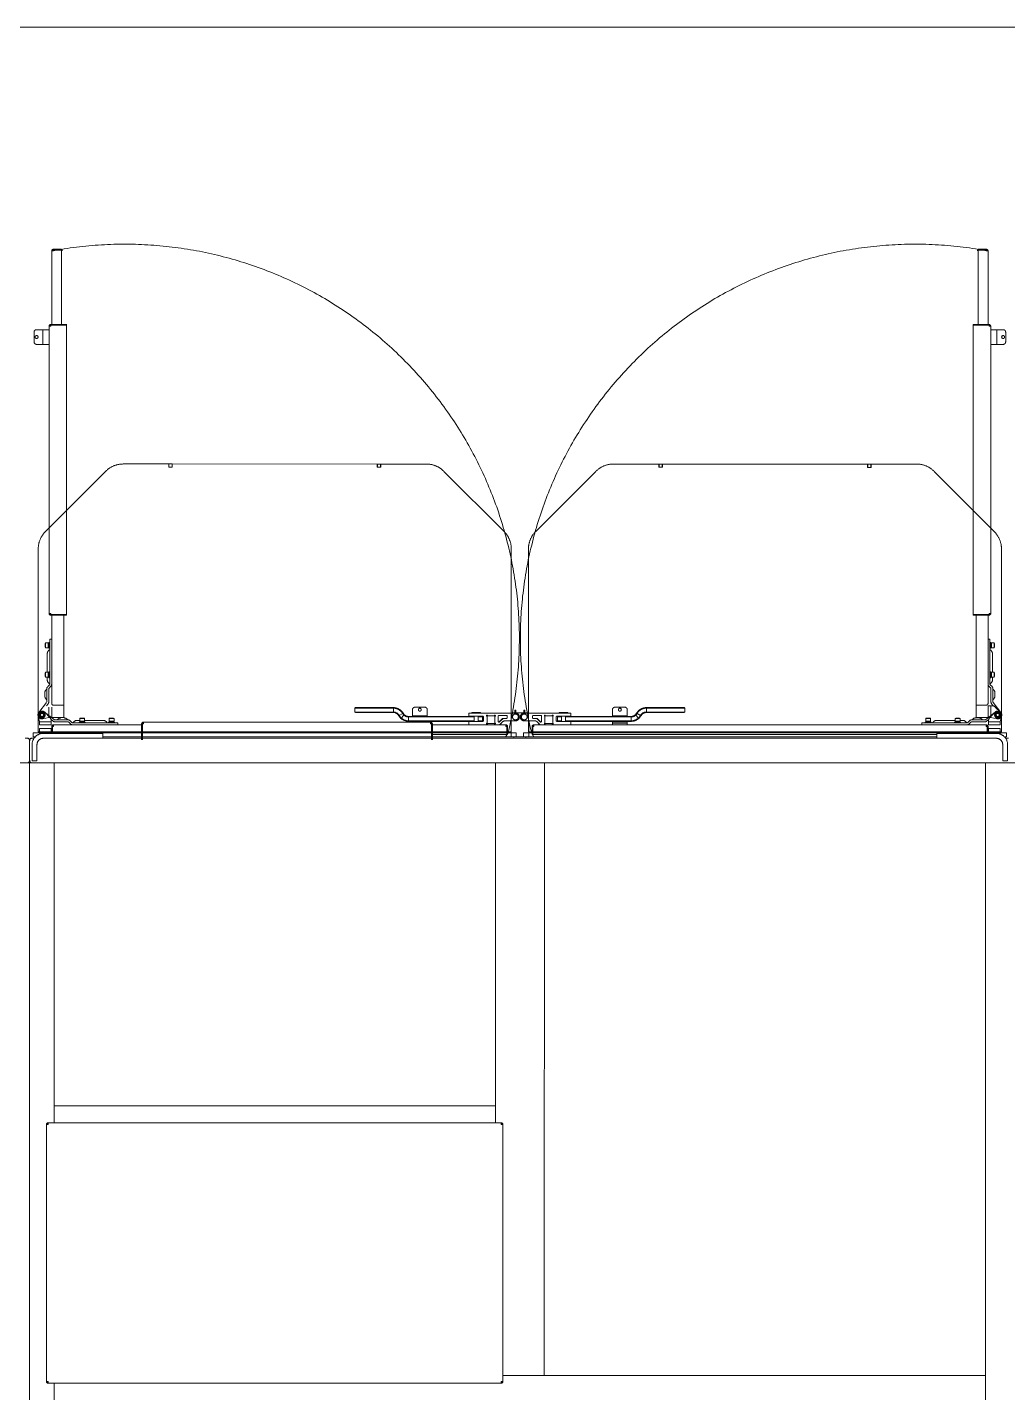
# Model space of a CAD drawing. Extents: x -681219 to -550379, y -242630 to -158199.
# Drawn here: x -578969 to -576969, y -207202 to -204417 of the extents above; entities that cross this region are included whole.
import ezdxf
from ezdxf.lldxf.tags import DXFTag

# ---------------------------------------------------------------- set-up
doc = ezdxf.new("R2010")
doc.units = 0
doc.header["$LTSCALE"] = 1000
doc.linetypes.add('DASHED2', pattern=[9.525, 6.35, -3.175])
doc.layers.get('0').update_dxf_attribs({"linetype": 'CONTINUOUS'})
for name, color, linetype, lineweight in [('famsun', 7, 'CONTINUOUS', 0), ('future', 4, 'DASHED2', 0), ('轴网_轴线', 1, 'CENTER2', 0)]:
    doc.layers.add(name, color=color, linetype=linetype, lineweight=lineweight)
doc.layers.add('interface', color=251, linetype='DASHED2')
tags = doc.linetypes.add('CENTER2', pattern=[28.575, 19.05, -3.175, 3.175, -3.175]).pattern_tags.tags
tags[10:11] = [DXFTag(74, 4), DXFTag(75, 0), DXFTag(340, '0'), DXFTag(46, 0.0), DXFTag(50, 0.0), DXFTag(44, 0.0), DXFTag(45, 0.0)]
tags[8:9] = [DXFTag(74, 4), DXFTag(75, 0), DXFTag(340, '0'), DXFTag(46, 0.0), DXFTag(50, 0.0), DXFTag(44, 0.0), DXFTag(45, 0.0)]
tags[6:7] = [DXFTag(74, 4), DXFTag(75, 0), DXFTag(340, '0'), DXFTag(46, 0.0), DXFTag(50, 0.0), DXFTag(44, 0.0), DXFTag(45, 0.0)]
tags[4:5] = [DXFTag(74, 4), DXFTag(75, 0), DXFTag(340, '0'), DXFTag(46, 0.0), DXFTag(50, 0.0), DXFTag(44, 0.0), DXFTag(45, 0.0)]

# ---------------------------------------------------------------- blocks, each defined once
blk = doc.blocks.new('轴网8FA15DC97FB90233')
at = {"layer": '轴网_轴线'}
blk.add_line((-1200, 22500), (44200, 22500), dxfattribs=at)
blk = doc.blocks.new('GZDH002B0002XY_A_GZDH2200×2-8_V_1', base_point=(8943.5, 57016.5))
at = {"color": 0, "linetype": 'ByBlock', "lineweight": -2}
for p, q in [((13930, 59288.2), (14052.7, 59410.8)), ((14088.6, 59425.7), (14181.4, 59425.7)), ((14181.4, 59418.9), (14181.4, 59425.7)), ((14188.5, 59418.9), (14181.4, 59418.9)), ((14188.1, 59425.7), (14181.8, 59425.7)), ((14181.8, 59425.7), (14181.8, 59418.9)), ((14188.1, 59425.7), (14188.1, 59418.9)), ((14188.5, 59425.7), (14188.5, 59418.9)), ((14188.5, 59425.7), (14606.8, 59425.6)), ((14606.8, 59418.9), (14606.8, 59425.6)), ((14613.9, 59418.9), (14606.8, 59418.9)), ((14613.6, 59425.6), (14607.2, 59425.6)), ((14607.2, 59425.6), (14607.2, 59418.9)), ((14613.6, 59425.6), (14613.6, 59418.9)), ((14613.9, 59425.6), (14613.9, 59418.9)), ((14613.9, 59425.6), (14706.7, 59425.6)), ((14742.6, 59410.7), (14865.3, 59288.1)), ((14930, 59288.1), (15052.7, 59410.7)), ((15088.6, 59425.6), (15181.4, 59425.6)), ((15181.4, 59418.9), (15181.4, 59425.6)), ((15188.5, 59418.9), (15181.4, 59418.9)), ((15188.1, 59425.6), (15181.8, 59425.6)), ((15181.8, 59425.6), (15181.8, 59418.9)), ((15188.1, 59425.6), (15188.1, 59418.9)), ((15188.5, 59425.6), (15188.5, 59418.9)), ((15188.5, 59425.6), (15606.8, 59425.6)), ((15606.8, 59418.8), (15606.8, 59425.6)), ((15613.9, 59418.8), (15606.8, 59418.8)), ((15613.6, 59425.6), (15607.2, 59425.6)), ((15607.2, 59425.6), (15607.2, 59418.8)), ((15613.6, 59425.6), (15613.6, 59418.8)), ((15613.9, 59425.6), (15613.9, 59418.8)), ((15613.9, 59425.6), (15706.7, 59425.6)), ((15742.6, 59410.7), (15865.3, 59288)), ((13915.1, 58879.6), (13915.1, 59252.2)), ((14880.1, 59252.2), (14880.1, 58879.5)), ((14915.1, 58879.5), (14915.1, 59252.2)), ((15880.1, 59252.1), (15880.1, 58879.4)), ((13917.6, 58899.7), (13914.8, 58911.9)), ((13920.9, 58916.7), (13919.1, 58913.7)), ((13919.1, 58913.7), (13920.9, 58910.7)), ((13924.3, 58916.7), (13920.9, 58916.7)), ((13920.9, 58910.7), (13924.3, 58910.7)), ((13926.1, 58913.7), (13924.3, 58916.7)), ((13924.3, 58910.7), (13926.1, 58913.7)), ((13948.1, 58904.1), (13927.5, 58920.1)), ((13928.3, 58919.3), (13938.8, 58908.6)), ((14562.1, 58928.7), (14561.1, 58927.7)), ((14561.1, 58919.7), (14561.1, 58927.7)), ((14639.5, 58927.7), (14561.1, 58927.7)), ((14561.1, 58919.7), (14639.5, 58919.7)), ((14562.1, 58918.7), (14561.1, 58919.7)), ((14562.1, 58928.7), (14639.5, 58928.7)), ((14639.5, 58918.7), (14562.1, 58918.7)), ((14639.5, 58919.7), (14639.5, 58927.7)), ((14651.6, 58912.7), (14650.8, 58912.2)), ((14655.1, 58906.8), (14650.8, 58912.2)), ((14651.6, 58912.7), (14658.6, 58916.7)), ((14651.6, 58912.7), (14655.8, 58907.5)), ((14661.2, 58913.4), (14655.8, 58907.5)), ((14661.2, 58913.4), (14658.6, 58916.7)), ((14659.4, 58917.2), (14661.9, 58914.2)), ((14670.7, 58910.7), (14804.6, 58910.7)), ((14670.7, 58909.7), (14670.7, 58910.7)), ((14804.6, 58909.7), (14670.7, 58909.7)), ((14670.7, 58909.7), (14670.7, 58901.7)), ((14678.6, 58910.7), (14678.6, 58924.7)), ((14708.6, 58911.7), (14678.6, 58911.7)), ((14703.6, 58929.7), (14683.6, 58929.7)), ((14708.6, 58910.7), (14708.6, 58924.7)), ((14793.6, 58911.7), (14793.6, 58917.2)), ((14794.1, 58917.7), (14888.6, 58917.7)), ((14821.6, 58911.2), (14794.1, 58911.2)), ((14817.6, 58918.7), (14799.7, 58918.7)), ((14799.7, 58918.7), (14799.7, 58918.2)), ((14817.6, 58918.2), (14799.7, 58918.2)), ((14799.7, 58918.2), (14800.2, 58917.7)), ((14804.6, 58911.2), (14804.6, 58900.7)), ((14812.6, 58900.7), (14812.6, 58911.2)), ((14812.6, 58910.7), (14820.1, 58910.7)), ((14821.1, 58909.7), (14812.6, 58909.7)), ((14817, 58917.7), (14817.6, 58918.2)), ((14817.6, 58918.2), (14817.6, 58918.7)), ((14821.1, 58909.7), (14820.1, 58910.7)), ((14821.1, 58909.7), (14821.1, 58901.7)), ((14823.6, 58902.7), (14823.6, 58909.2)), ((14829.6, 58912.7), (14829.6, 58911.7)), ((14831.1, 58913.2), (14830.1, 58913.2)), ((14830.6, 58896.2), (14830.6, 58912.2)), ((14830.6, 58912.2), (14846.6, 58912.2)), ((14847.1, 58913.2), (14846.1, 58913.2)), ((14846.6, 58912.2), (14846.6, 58896.2)), ((14847.6, 58911.7), (14847.6, 58912.7)), ((14853.6, 58911.7), (14853.6, 58900.2)), ((14870.6, 58912.7), (14854.6, 58912.7)), ((14871.6, 58907.7), (14871.6, 58911.7)), ((14910.6, 58918.2), (14884.6, 58918.2)), ((14887.5, 58919.7), (14887.5, 58922.7)), ((14887.5, 58918.2), (14887.5, 58919.6)), ((14889.7, 58919.7), (14889.7, 58922.7)), ((14889.7, 58919.6), (14889.7, 58919.7)), ((14889.7, 58919.6), (14889.7, 58918.2)), ((14905.5, 58919.7), (14905.5, 58922.7)), ((14905.5, 58919.7), (14905.5, 58919.6)), ((14905.5, 58918.2), (14905.5, 58919.6)), ((14906.6, 58917.7), (15001.1, 58917.7)), ((14907.7, 58919.7), (14907.7, 58922.7)), ((14907.7, 58919.6), (14907.7, 58919.7)), ((14907.7, 58919.6), (14907.7, 58918.2)), ((14923.6, 58911.7), (14923.6, 58907.7)), ((14940.6, 58912.7), (14924.6, 58912.7)), ((14941.6, 58900.2), (14941.6, 58911.7)), ((14947.6, 58911.7), (14947.6, 58912.7)), ((14948.1, 58913.2), (14949.1, 58913.2)), ((14948.6, 58912.2), (14948.6, 58896.2)), ((14964.6, 58912.2), (14948.6, 58912.2)), ((14964.1, 58913.2), (14965.1, 58913.2)), ((14964.6, 58896.2), (14964.6, 58912.2)), ((14965.6, 58912.7), (14965.6, 58911.7)), ((14971.6, 58909.2), (14971.6, 58902.7)), ((15001.1, 58911.2), (14973.6, 58911.2)), ((14974.1, 58909.7), (14975.1, 58910.7)), ((14982.6, 58909.7), (14974.1, 58909.7)), ((14974.1, 58901.7), (14974.1, 58909.7)), ((14975.1, 58910.7), (14982.6, 58910.7)), ((14995.6, 58918.7), (14977.7, 58918.7)), ((14977.7, 58918.7), (14977.7, 58918.2)), ((14995.6, 58918.2), (14977.7, 58918.2)), ((14977.7, 58918.2), (14978.2, 58917.7)), ((14982.6, 58911.2), (14982.6, 58900.7)), ((14990.6, 58900.7), (14990.6, 58911.2)), ((14990.6, 58910.7), (15124.5, 58910.7)), ((15124.5, 58909.7), (14990.6, 58909.7)), ((14995, 58917.7), (14995.6, 58918.2)), ((14995.6, 58918.2), (14995.6, 58918.7)), ((15001.6, 58917.2), (15001.6, 58911.7)), ((15086.6, 58910.7), (15086.6, 58924.7)), ((15116.6, 58911.7), (15086.6, 58911.7)), ((15111.6, 58929.7), (15091.6, 58929.7)), ((15116.6, 58910.7), (15116.6, 58924.7)), ((15124.5, 58909.7), (15124.5, 58910.7)), ((15124.5, 58909.7), (15124.5, 58901.7)), ((15133.3, 58914.2), (15135.8, 58917.2)), ((15133.3, 58914.2), (15134, 58913.4)), ((15136.7, 58916.7), (15134, 58913.4)), ((15134, 58913.4), (15139.4, 58907.5)), ((15143.6, 58912.7), (15136.7, 58916.7)), ((15139.4, 58907.5), (15143.6, 58912.7)), ((15144.5, 58912.2), (15140.1, 58906.8)), ((15144.5, 58912.2), (15143.6, 58912.7)), ((15155.7, 58928.7), (15233.1, 58928.7)), ((15155.7, 58919.7), (15155.7, 58927.7)), ((15234.1, 58927.7), (15155.7, 58927.7)), ((15155.7, 58919.7), (15234.1, 58919.7)), ((15233.1, 58918.7), (15155.7, 58918.7)), ((15233.1, 58928.7), (15234.1, 58927.7)), ((15233.1, 58918.7), (15234.1, 58919.7)), ((15234.1, 58927.7), (15234.1, 58919.7)), ((15847.2, 58904.1), (15867.7, 58920.1)), ((15866.9, 58919.3), (15856.5, 58908.6)), ((15869.1, 58913.7), (15870.9, 58916.7)), ((15870.9, 58910.7), (15869.1, 58913.7)), ((15874.3, 58916.7), (15870.9, 58916.7)), ((15870.9, 58910.7), (15874.3, 58910.7)), ((15874.3, 58916.7), (15876.1, 58913.7)), ((15876.1, 58913.7), (15874.3, 58910.7)), ((15877.6, 58899.7), (15880.4, 58911.9)), ((13917.6, 58893.7), (13917.6, 58899.7)), ((13917.6, 58899.7), (13941.6, 58899.7)), ((13941.6, 58893.7), (13917.6, 58893.7)), ((13917.6, 58874.8), (13917.6, 58886.2)), ((13917.6, 58886.2), (13941.6, 58886.2)), ((13945.6, 58901), (13941.2, 58904.4)), ((13941.6, 58901.7), (13941.6, 58893.7)), ((13941.6, 58886.2), (13941.6, 58876.2)), ((13942.6, 58890.2), (13944.1, 58890.2)), ((13942.6, 58876.2), (13942.6, 58890.2)), ((13944.1, 58890.2), (13944.1, 58876.2)), ((13946.1, 58890.2), (13944.1, 58890.2)), ((13944.1, 58890.2), (13944.1, 58876.2)), ((13946.1, 58893.7), (14126.1, 58893.7)), ((13946.1, 58890.2), (13946.1, 58893.7)), ((13976.1, 58903.7), (13949.3, 58903.7)), ((13976.1, 58899.7), (13949.3, 58899.7)), ((13981.2, 58895.5), (13977.5, 58899.1)), ((13984, 58898.3), (13980.4, 58902)), ((14077.6, 58897.7), (13985.4, 58897.7)), ((13999.7, 58902.7), (13994.3, 58902.7)), ((13998.7, 58899.3), (13998.7, 58897.7)), ((14010.7, 58899.3), (13998.7, 58899.3)), ((14000.8, 58906.9), (13999.7, 58906.3)), ((13999.7, 58906.3), (13999.7, 58900.9)), ((14009.7, 58906.3), (13999.7, 58906.3)), ((14009.7, 58900.9), (13999.7, 58900.9)), ((14000.1, 58900.9), (14000.1, 58900.7)), ((14008.7, 58906.9), (14000.8, 58906.9)), ((14009.7, 58906.3), (14008.7, 58906.9)), ((14009.4, 58899.3), (14009.4, 58900.9)), ((14009.7, 58900.9), (14009.7, 58906.3)), ((14047.6, 58902.7), (14009.7, 58902.7)), ((14010.7, 58897.7), (14010.7, 58899.3)), ((14058.7, 58899.3), (14058.7, 58897.7)), ((14070.7, 58899.3), (14058.7, 58899.3)), ((14060.8, 58906.9), (14059.7, 58906.3)), ((14069.7, 58906.3), (14059.7, 58906.3)), ((14059.7, 58906.3), (14059.7, 58900.9)), ((14069.7, 58900.9), (14059.7, 58900.9)), ((14060.1, 58900.9), (14060.1, 58900.7)), ((14068.7, 58906.9), (14060.8, 58906.9)), ((14069.7, 58906.3), (14068.7, 58906.9)), ((14069.4, 58899.3), (14069.4, 58900.9)), ((14069.7, 58900.9), (14069.7, 58906.3)), ((14070.7, 58897.7), (14070.7, 58899.3)), ((14077.6, 58897.7), (14077.6, 58893.7)), ((14126.1, 58863.2), (14126.1, 58895.7)), ((14126.1, 58895.7), (14127.6, 58895.7)), ((14126.1, 58863.2), (14126.1, 58895.7)), ((14126.1, 58895.7), (14127.6, 58895.7)), ((14127.6, 58863.2), (14127.6, 58895.7)), ((14127.6, 58895.7), (14127.6, 58863.2)), ((14127.6, 58863.2), (14127.6, 58895.7)), ((14127.6, 58863.2), (14127.6, 58895.7)), ((14127.6, 58863.2), (14127.6, 58895.7)), ((14129.6, 58895.7), (14127.6, 58895.7)), ((14129.6, 58895.7), (14127.6, 58895.7)), ((14127.6, 58893.7), (14127.6, 58893.7)), ((14715.6, 58899.2), (14129.6, 58899.2)), ((14129.6, 58895.7), (14129.6, 58899.2)), ((14129.6, 58895.7), (14129.6, 58899.2)), ((14715.6, 58899.2), (14129.6, 58899.2)), ((14655.8, 58907.5), (14655.1, 58906.8)), ((14670.7, 58901.7), (14804.6, 58901.7)), ((14670.7, 58901.7), (14670.7, 58900.7)), ((14821.6, 58900.7), (14670.7, 58900.7)), ((14678.6, 58899.2), (14678.6, 58900.7)), ((14708.6, 58899.2), (14708.6, 58900.7)), ((14715.6, 58895.7), (14715.6, 58899.2)), ((14715.6, 58897.7), (14715.6, 58899.2)), ((14715.6, 58895.7), (14715.6, 58899.2)), ((14715.6, 58897.7), (14715.6, 58895.7)), ((14717.6, 58895.7), (14715.6, 58895.7)), ((14717.6, 58895.7), (14715.6, 58895.7)), ((14719.1, 58895.7), (14717.6, 58895.7)), ((14719.1, 58895.7), (14717.6, 58895.7)), ((14717.6, 58863.2), (14717.6, 58895.7)), ((14717.6, 58895.7), (14717.6, 58863.2)), ((14717.6, 58895.7), (14717.6, 58863.2)), ((14717.6, 58863.2), (14717.6, 58895.7)), ((14717.6, 58893.7), (14717.6, 58893.7)), ((14719.1, 58895.7), (14719.1, 58863.2)), ((14719.1, 58863.2), (14719.1, 58895.7)), ((14719.1, 58895.7), (14719.1, 58863.2)), ((14719.1, 58893.7), (14869.1, 58893.7)), ((14793.6, 58894.2), (14793.6, 58900.2)), ((14812.6, 58901.7), (14821.1, 58901.7)), ((14821.1, 58901.7), (14820.1, 58900.7)), ((14829.6, 58896.7), (14829.6, 58895.7)), ((14830.1, 58895.2), (14831.1, 58895.2)), ((14846.6, 58896.2), (14830.6, 58896.2)), ((14846.1, 58895.2), (14847.1, 58895.2)), ((14847.6, 58895.7), (14847.6, 58896.7)), ((14855.3, 58899.5), (14862.3, 58906.4)), ((14862.6, 58906.1), (14855.7, 58899.2)), ((14855.9, 58893.7), (14862.8, 58900.6)), ((14863.1, 58900.3), (14856.6, 58893.7)), ((14863, 58906.7), (14870.6, 58906.7)), ((14888.6, 58901.7), (14866.7, 58901.7)), ((14869.1, 58890.2), (14869.1, 58893.7)), ((14871.1, 58890.2), (14869.1, 58890.2)), ((14871.1, 58873.7), (14871.1, 58890.2)), ((14871.1, 58890.2), (14871.1, 58873.7)), ((14872.6, 58890.2), (14871.1, 58890.2)), ((14872.6, 58890.2), (14872.6, 58873.7)), ((14879.6, 58869.2), (14879.6, 58901.7)), ((14928.5, 58901.7), (14906.6, 58901.7)), ((14915.6, 58869.2), (14915.6, 58901.7)), ((14922.6, 58873.7), (14922.6, 58890.2)), ((14922.6, 58890.2), (14924.1, 58890.2)), ((14923.6, 58886.7), (14923.6, 58874.2)), ((14926.1, 58890.2), (14924.1, 58890.2)), ((14924.1, 58890.2), (14924.1, 58873.7)), ((14924.1, 58888.7), (14924.1, 58890.2)), ((14924.6, 58906.7), (14932.3, 58906.7)), ((14926.1, 58893.7), (15849.1, 58893.7)), ((14926.1, 58890.2), (14926.1, 58893.7)), ((14938.6, 58893.7), (14932.1, 58900.3)), ((14932.4, 58900.6), (14939.3, 58893.7)), ((14939.6, 58899.2), (14932.6, 58906.1)), ((14933, 58906.4), (14939.9, 58899.5)), ((14947.6, 58895.7), (14947.6, 58896.7)), ((14949.1, 58895.2), (14948.1, 58895.2)), ((14948.6, 58896.2), (14964.6, 58896.2)), ((14965.1, 58895.2), (14964.1, 58895.2)), ((14965.6, 58896.7), (14965.6, 58895.7)), ((14973.6, 58900.7), (15124.5, 58900.7)), ((14974.1, 58901.7), (14982.6, 58901.7)), ((14974.1, 58901.7), (14975.1, 58900.7)), ((14990.6, 58901.7), (15124.5, 58901.7)), ((15001.6, 58900.2), (15001.6, 58894.2)), ((15086.6, 58893.7), (15086.6, 58900.7)), ((15086.6, 58896.7), (15116.6, 58896.7)), ((15088, 58897.7), (15115.2, 58897.7)), ((15088, 58897.7), (15088, 58897.5)), ((15088, 58897.5), (15088.8, 58896.7)), ((15088, 58897.5), (15115.2, 58897.5)), ((15098.4, 58896.7), (15099.2, 58897.5)), ((15099.2, 58897.5), (15099.2, 58897.7)), ((15104, 58897.7), (15104, 58897.5)), ((15104, 58897.5), (15104.8, 58896.7)), ((15114.4, 58896.7), (15115.2, 58897.5)), ((15115.2, 58897.5), (15115.2, 58897.7)), ((15116.6, 58900.7), (15116.6, 58893.7)), ((15124.5, 58900.7), (15124.5, 58901.7)), ((15140.1, 58906.8), (15139.4, 58907.5)), ((15717.6, 58897.7), (15809.8, 58897.7)), ((15717.6, 58893.7), (15717.6, 58897.7)), ((15736.5, 58899.3), (15724.5, 58899.3)), ((15724.5, 58899.3), (15724.5, 58897.7)), ((15726.6, 58906.9), (15725.5, 58906.3)), ((15725.5, 58906.3), (15725.5, 58900.9)), ((15735.5, 58906.3), (15725.5, 58906.3)), ((15735.5, 58900.9), (15725.5, 58900.9)), ((15725.9, 58900.9), (15725.9, 58899.3)), ((15734.5, 58906.9), (15726.6, 58906.9)), ((15735.5, 58906.3), (15734.5, 58906.9)), ((15735.2, 58899.3), (15735.2, 58899.6)), ((15735.5, 58900.9), (15735.5, 58906.3)), ((15736.5, 58897.7), (15736.5, 58899.3)), ((15785.5, 58902.7), (15747.7, 58902.7)), ((15784.5, 58899.3), (15784.5, 58897.7)), ((15796.5, 58899.3), (15784.5, 58899.3)), ((15786.6, 58906.9), (15785.5, 58906.3)), ((15795.5, 58906.3), (15785.5, 58906.3)), ((15785.5, 58906.3), (15785.5, 58900.9)), ((15795.5, 58900.9), (15785.5, 58900.9)), ((15785.9, 58900.9), (15785.9, 58899.3)), ((15794.5, 58906.9), (15786.6, 58906.9)), ((15795.5, 58906.3), (15794.5, 58906.9)), ((15795.2, 58899.3), (15795.2, 58899.6)), ((15795.5, 58900.9), (15795.5, 58906.3)), ((15800.9, 58902.7), (15795.5, 58902.7)), ((15796.5, 58897.7), (15796.5, 58899.3)), ((15811.2, 58898.3), (15814.9, 58902)), ((15814, 58895.5), (15817.7, 58899.1)), ((15819.1, 58903.7), (15845.9, 58903.7)), ((15819.1, 58899.7), (15845.9, 58899.7)), ((15833.9, 58907.7), (15827.3, 58907.7)), ((15849.1, 58890.2), (15849.1, 58893.7)), ((15851.1, 58890.2), (15849.1, 58890.2)), ((15849.6, 58901), (15854, 58904.4)), ((15851.1, 58876.2), (15851.1, 58890.2)), ((15851.1, 58890.2), (15851.1, 58876.2)), ((15852.6, 58890.2), (15851.1, 58890.2)), ((15852.6, 58890.2), (15852.6, 58876.2)), ((15853.6, 58893.7), (15853.6, 58901.7)), ((15853.6, 58899.7), (15877.6, 58899.7)), ((15877.6, 58893.7), (15853.6, 58893.7)), ((15853.6, 58886.2), (15877.6, 58886.2)), ((15853.6, 58876.2), (15853.6, 58886.2)), ((15877.6, 58899.7), (15877.6, 58893.7)), ((15877.6, 58886.2), (15877.6, 58874.8)), ((13888.6, 58866.2), (13894.6, 58866.2)), ((13897.6, 58820.7), (13897.6, 58861.7)), ((13900.6, 58866.2), (13906.6, 58866.2)), ((13902.6, 58820.2), (13902.6, 58853.2)), ((13905.1, 58877.2), (13905.1, 58869.2)), ((13905.1, 58877.2), (14890.1, 58877.2)), ((13905.1, 58869.2), (13909.1, 58869.2)), ((13912.6, 58853.2), (13912.6, 58820.2)), ((14178.2, 58879.6), (13915.1, 58879.6)), ((13925.6, 58876.2), (14047.1, 58876.2)), ((13925.6, 58866.2), (15869.6, 58866.1)), ((14191.6, 58879.6), (14028.6, 58879.6)), ((14047.1, 58866.2), (14047.1, 58876.2)), ((14047.1, 58869.2), (15748.1, 58869.1)), ((14880.1, 58879.5), (14191.6, 58879.6)), ((14717.6, 58869.2), (14717.6, 58869.2)), ((14717.6, 58866.2), (14717.6, 58866.2)), ((14719.1, 58873.7), (14871.1, 58873.7)), ((14870.3, 58871.8), (14868.4, 58869.2)), ((14872.6, 58873.7), (14871.1, 58873.7)), ((14885.1, 58869.2), (14885.1, 58866.2)), ((14890.1, 58877.2), (14890.1, 58869.2)), ((14905.1, 58877.2), (14905.1, 58869.2)), ((14905.1, 58877.2), (15890.1, 58877.1)), ((14910.1, 58869.2), (14910.1, 58866.2)), ((15880.1, 58879.4), (14915.1, 58879.5)), ((14922.6, 58873.7), (14923.6, 58873.7)), ((14924.1, 58873.7), (15748.1, 58873.7)), ((14924.4, 58871.8), (14926.4, 58869.2)), ((15869.6, 58876.1), (15748.1, 58876.1)), ((15748.1, 58876.1), (15748.1, 58866.1)), ((15882.6, 58820.1), (15882.6, 58853.1)), ((15886.1, 58869.1), (15890.1, 58869.1)), ((15888.6, 58866.1), (15894.6, 58866.1)), ((15890.1, 58877.1), (15890.1, 58869.1)), ((15892.6, 58853.1), (15892.6, 58820.1)), ((17897.6, 58816), (13697.6, 58816.3)), ((13897.6, 58816.2), (13897.4, 55216.2)), ((13912.6, 58820.2), (13902.6, 58820.2)), ((13947.6, 58816.2), (13947.6, 58081.8)), ((14847.6, 58816.2), (14847.6, 58081.8)), ((14947.5, 57566.2), (14947.6, 58816.2)), ((15847.6, 58816.1), (15847.5, 57511.7)), ((15892.6, 58820.1), (15882.6, 58820.1)), ((13947.6, 58116.2), (14847.6, 58116.2)), ((13932, 58078.3), (13931.9, 57554.1)), ((13932, 58078.3), (13932, 58080.3)), ((13932, 58080.3), (13933.5, 58080.3)), ((13932, 58078.3), (13935.5, 58078.3)), ((13933.5, 58081.8), (13933.5, 58080.3)), ((13933.5, 58081.8), (13935.5, 58081.8)), ((13933.5, 58080.3), (13935.5, 58080.3)), ((13933.5, 58078.3), (13933.5, 58080.3)), ((13933.9, 58079.9), (13933.5, 58080.3)), ((13933.5, 58080.3), (13933.9, 58079.9)), ((13933.9, 58079.9), (13935.5, 58078.3)), ((13933.9, 58079.9), (13933.9, 58078.3)), ((13935.5, 58079.9), (13933.9, 58079.9)), ((14859.7, 58081.8), (13935.5, 58081.8)), ((13935.5, 58081.8), (13935.5, 58078.3)), ((14859.7, 58078.3), (14859.7, 58081.8)), ((14859.7, 58081.7), (14861.6, 58081.7)), ((14859.7, 58080.2), (14861.6, 58080.2)), ((14861.2, 58079.9), (14859.7, 58078.3)), ((14861.2, 58079.9), (14859.7, 58079.9)), ((14863.2, 58078.3), (14859.7, 58078.3)), ((14861.6, 58080.2), (14861.2, 58079.9)), ((14861.2, 58079.9), (14861.6, 58080.2)), ((14861.2, 58078.3), (14861.2, 58079.9)), ((14861.6, 58081.7), (14861.6, 58080.2)), ((14863.1, 58080.2), (14861.6, 58080.2)), ((14861.6, 58080.2), (14861.6, 58078.3)), ((14863.1, 58080.2), (14863.1, 58078.3)), ((14863.1, 57554.1), (14863.2, 58078.3)), ((13931.9, 57554.1), (13935.4, 57554.1)), ((13932, 57552.2), (13932, 57554.1)), ((13932, 57552.2), (13933.5, 57552.2)), ((13933.5, 57552.2), (13933.5, 57554.1)), ((13933.5, 57552.2), (13933.8, 57552.5)), ((13933.8, 57552.5), (13933.5, 57552.2)), ((13933.5, 57550.7), (13933.5, 57552.2)), ((13935.4, 57552.2), (13933.5, 57552.2)), ((13935.4, 57550.7), (13933.5, 57550.7)), ((13933.8, 57552.5), (13935.4, 57554.1)), ((13933.8, 57554.1), (13933.8, 57552.5)), ((13933.8, 57552.5), (13935.4, 57552.5)), ((13935.4, 57550.6), (13935.4, 57554.1)), ((13935.4, 57550.6), (14859.6, 57550.6)), ((13947.5, 57550.6), (13947.5, 57511.8)), ((14863.1, 57554.1), (14859.6, 57554.1)), ((14861.2, 57552.5), (14859.6, 57554.1)), ((14859.6, 57550.6), (14859.6, 57554.1)), ((14859.6, 57552.5), (14861.2, 57552.5)), ((14861.6, 57552.1), (14859.6, 57552.1)), ((14861.6, 57550.6), (14859.6, 57550.6)), ((14861.2, 57552.5), (14861.2, 57554.1)), ((14861.6, 57552.1), (14861.2, 57552.5)), ((14861.2, 57552.5), (14861.6, 57552.1)), ((14861.6, 57554.1), (14861.6, 57552.1)), ((14861.6, 57550.6), (14861.6, 57552.1)), ((14863.1, 57552.1), (14861.6, 57552.1)), ((14863.1, 57566.2), (15847.5, 57566.1)), ((14863.1, 57554.1), (14863.1, 57552.1))]:
    blk.add_line(p, q, dxfattribs=at)
for centre, radius in [((13922.6, 58913.7), 6.5), ((13922.6, 58913.7), 5.11), ((14693.6, 58924.5), 3), ((14888.6, 58909.7), 6), ((14906.6, 58909.7), 6), ((15101.6, 58924.5), 3), ((15872.6, 58913.7), 6.5), ((15872.6, 58913.7), 5.11)]:
    blk.add_circle(centre, radius, dxfattribs=at)
for centre, radius, start, end in [((14088.6, 59374.9), 50.8, 89.996, 134.996), ((14706.7, 59374.8), 50.8, 44.996, 89.996), ((15088.6, 59374.8), 50.8, 89.996, 134.996), ((15706.7, 59374.8), 50.8, 44.996, 89.996), ((13965.9, 59252.2), 50.8, 134.996, 179.996), ((14829.3, 59252.2), 50.8, 359.996, 44.996), ((14965.9, 59252.2), 50.8, 134.996, 179.996), ((15829.3, 59252.1), 50.8, 359.996, 44.996), ((13922.6, 58913.7), 8, 44.3327, 282.9032), ((13931.6, 58901.7), 10, 0, 44.3327), ((14639.5, 58905.7), 23, 29.9999, 89.9908), ((14639.5, 58905.7), 22, 30, 89.9998), ((14639.5, 58905.7), 14, 29.9985, 90.0028), ((14639.5, 58905.7), 13, 30.0011, 89.9766), ((14670.7, 58923.7), 14, 227.3677, 270.0051), ((14670.7, 58923.7), 13, 227.4142, 269.9999), ((14683.6, 58924.7), 5, 90, 180), ((14703.6, 58924.7), 5, 0, 90), ((14794.1, 58917.2), 0.5, 90, 180), ((14794.1, 58911.7), 0.5, 180, 270), ((14821.6, 58909.2), 2, 0, 90), ((14830.1, 58912.7), 0.5, 90, 180), ((14830.1, 58911.7), 0.5, 180, 270), ((14830.1, 58910.7), 0.5, 0, 90), ((14831.1, 58912.7), 0.5, 0, 90), ((14832.1, 58912.7), 0.5, 180, 270), ((14845.1, 58912.7), 0.5, 270, 0), ((14846.1, 58912.7), 0.5, 90, 180), ((14847.1, 58910.7), 0.5, 90, 180), ((14847.1, 58912.7), 0.5, 0, 90), ((14847.1, 58911.7), 0.5, 270, 0), ((14854.6, 58911.7), 1, 90, 180), ((14870.6, 58911.7), 1, 0, 90), ((14884.6, 58913.2), 5, 90, 115.8419), ((14888.6, 58922.7), 1.1, 0, 180), ((14888.6, 58909.7), 8, 270, 90), ((14906.6, 58909.7), 8, 90, 270), ((14906.6, 58922.7), 1.1, 0, 180), ((14910.6, 58913.2), 5, 64.1581, 90), ((14924.6, 58911.7), 1, 90, 180), ((14940.6, 58911.7), 1, 0, 90), ((14948.1, 58912.7), 0.5, 90, 180), ((14948.1, 58911.7), 0.5, 180, 270), ((14948.1, 58910.7), 0.5, 0, 90), ((14949.1, 58912.7), 0.5, 0, 90), ((14950.1, 58912.7), 0.5, 180, 270), ((14963.1, 58912.7), 0.5, 270, 0), ((14964.1, 58912.7), 0.5, 90, 180), ((14965.1, 58910.7), 0.5, 90, 180), ((14965.1, 58912.7), 0.5, 0, 90), ((14965.1, 58911.7), 0.5, 270, 0), ((14973.6, 58909.2), 2, 90, 180), ((15001.1, 58917.2), 0.5, 0, 90), ((15001.1, 58911.7), 0.5, 270, 0), ((15091.6, 58924.7), 5, 90, 180), ((15111.6, 58924.7), 5, 0, 90), ((15124.5, 58923.7), 13, 270.0001, 312.5857), ((15124.5, 58923.7), 14, 269.981, 312.6244), ((15155.7, 58905.7), 23, 90, 150), ((15155.7, 58905.7), 22, 89.9875, 149.9907), ((15155.7, 58905.7), 14, 89.9978, 150.0042), ((15155.7, 58905.7), 13, 90.0053, 149.9978), ((15863.6, 58901.7), 10, 135.6673, 180), ((15872.6, 58913.7), 8, 257.0968, 135.6673), ((13946.1, 58890.2), 3.5, 90, 180), ((13946.1, 58890.2), 2, 90, 180), ((13949.3, 58905.7), 6, 232.2731, 270), ((13949.3, 58905.7), 2, 232.2731, 270), ((13953.6, 58904.2), 0.5, 270, 324.6235), ((13961.4, 58898.7), 9, 90, 144.6235), ((13967.9, 58898.7), 9, 35.3765, 90), ((13975.6, 58904.2), 0.5, 215.3765, 270), ((13976.1, 58897.7), 6, 45, 90), ((13976.1, 58897.7), 2, 45, 90), ((13985.4, 58899.7), 6, 225, 270), ((13985.4, 58899.7), 2, 225, 270), ((13985.9, 58898.2), 0.5, 270, 331.7263), ((13994.3, 58893.7), 9, 90, 151.7263), ((14004.7, 58899.6), 4.65, 162.9207, 182.8884), ((14004.7, 58900.7), 4.65, 177.1116, 197.0793), ((14047.6, 58893.7), 9, 28.2737, 90), ((14055.9, 58898.2), 0.5, 208.2737, 270), ((14064.7, 58900.7), 4.65, 177.1116, 197.0793), ((14064.7, 58899.6), 4.65, 162.9207, 182.8884), ((14129.6, 58895.7), 3.5, 89.996, 179.996), ((14129.6, 58895.7), 3.5, 90, 180), ((14129.6, 58895.7), 2, 89.996, 179.996), ((14129.6, 58895.7), 2, 89.996, 179.996), ((14129.6, 58895.7), 2, 90, 180), ((14670.7, 58923.7), 23, 227.4005, 270.012), ((14670.7, 58923.7), 22, 227.3819, 270), ((14715.6, 58895.7), 3.5, 359.996, 89.996), ((14715.6, 58895.7), 3.5, 359.996, 89.996), ((14715.6, 58895.7), 3.5, 0, 90), ((14715.6, 58895.7), 2, 0, 90), ((14715.6, 58895.7), 2, 359.996, 89.996), ((14794.1, 58900.2), 0.5, 90, 180), ((14794.1, 58894.2), 0.5, 180, 270), ((14821.6, 58902.7), 2, 270, 0), ((14830.1, 58896.7), 0.5, 90, 180), ((14830.1, 58895.7), 0.5, 180, 270), ((14830.1, 58897.7), 0.5, 270, 0), ((14831.1, 58895.7), 0.5, 270, 0), ((14832.1, 58895.7), 0.5, 90, 180), ((14845.1, 58895.7), 0.5, 0, 90), ((14846.1, 58895.7), 0.5, 180, 270), ((14847.1, 58897.7), 0.5, 180, 270), ((14847.1, 58896.7), 0.5, 0, 90), ((14847.1, 58895.7), 0.5, 270, 0), ((14854.6, 58900.2), 1, 180, 315), ((14863, 58905.7), 1, 90, 135), ((14866.7, 58896.7), 5, 90, 135), ((14869.1, 58890.2), 3.5, 0, 90), ((14869.1, 58890.2), 2, 0, 90), ((14870.6, 58907.7), 1, 270, 0), ((14926.1, 58890.2), 3.5, 90, 180), ((14924.6, 58907.7), 1, 180, 270), ((14927.6, 58886.7), 4, 150.9859, 180), ((14926.1, 58890.2), 2, 90, 180), ((14928.5, 58896.7), 5, 45, 90), ((14932.3, 58905.7), 1, 45, 90), ((14940.6, 58900.2), 1, 225, 0), ((14948.1, 58896.7), 0.5, 90, 180), ((14948.1, 58895.7), 0.5, 180, 270), ((14948.1, 58897.7), 0.5, 270, 0), ((14949.1, 58895.7), 0.5, 270, 0), ((14950.1, 58895.7), 0.5, 90, 180), ((14963.1, 58895.7), 0.5, 0, 90), ((14964.1, 58895.7), 0.5, 180, 270), ((14965.1, 58897.7), 0.5, 180, 270), ((14965.1, 58896.7), 0.5, 0, 90), ((14965.1, 58895.7), 0.5, 270, 0), ((14973.6, 58902.7), 2, 180, 270), ((15001.1, 58900.2), 0.5, 0, 90), ((15001.1, 58894.2), 0.5, 270, 0), ((15124.5, 58923.7), 22, 270.0002, 312.6176), ((15124.5, 58923.7), 23, 269.988, 312.6107), ((15730.5, 58899.6), 4.65, 357.1116, 17.0793), ((15730.5, 58900.7), 4.65, 342.9207, 2.8884), ((15739.3, 58898.2), 0.5, 270, 331.7263), ((15747.7, 58893.7), 9, 90, 151.7263), ((15790.5, 58900.7), 4.65, 342.9207, 2.8884), ((15790.5, 58899.6), 4.65, 357.1116, 17.0793), ((15800.9, 58893.7), 9, 28.2737, 90), ((15809.3, 58898.2), 0.5, 208.2737, 270), ((15809.8, 58899.7), 2, 270, 315), ((15809.8, 58899.7), 6, 270, 315), ((15819.1, 58897.7), 6, 90, 135), ((15819.1, 58897.7), 2, 90, 135), ((15819.6, 58904.2), 0.5, 270, 324.6235), ((15827.3, 58898.7), 9, 90, 144.6235), ((15833.9, 58898.7), 9, 35.3765, 90), ((15845.9, 58905.7), 2, 270, 307.7269), ((15845.9, 58905.7), 6, 270, 307.7269), ((15849.1, 58890.2), 3.5, 0, 90), ((15849.1, 58890.2), 2, 0, 90), ((13893.1, 58861.7), 4.5, 359.996, 89.996), ((13902.1, 58861.7), 4.5, 89.996, 179.996), ((13925.6, 58853.2), 23, 89.996, 179.996), ((13925.6, 58853.2), 13, 89.996, 179.996), ((14867.1, 58874.2), 4, 322.7462, 0), ((14927.6, 58874.2), 4, 180, 217.2538), ((15869.6, 58853.1), 23, 359.996, 89.996), ((15869.6, 58853.1), 13, 359.996, 89.996), ((13893.1, 58820.7), 4.5, 269.996, 359.996), ((13902.1, 58820.7), 4.5, 179.996, 269.996)]:
    blk.add_arc(centre, radius, start, end, dxfattribs=at)
for centre, major_axis, start_param, end_param in [((13894.6, 58860.2), (0, 6), 4.712389, 6.283185), ((13900.6, 58860.2), (0, -6), 3.141593, 4.712389), ((13894.6, 58822.2), (0, 6), 3.141593, 4.712389), ((13900.6, 58822.2), (0, -6), 4.712389, 6.283185)]:
    blk.add_ellipse(centre, major_axis=major_axis, ratio=0.5, start_param=start_param, end_param=end_param, dxfattribs=at)
for points, knots in [([(14887.5, 58919.7), (14887.5, 58919.7), (14887.5, 58919.7), (14887.5, 58919.6), (14887.5, 58919.6), (14887.5, 58919.6)], [0, 0, 0, 0, 0.5, 0.5, 1, 1, 1, 1]), ([(14889.7, 58919.6), (14889.7, 58919.4), (14889.6, 58919.2), (14889.2, 58919), (14888.9, 58918.9), (14888.3, 58918.9), (14888, 58919), (14887.6, 58919.2), (14887.5, 58919.4), (14887.5, 58919.6)], [0, 0, 0, 0, 0.25, 0.25, 0.5, 0.5, 0.75, 0.75, 1, 1, 1, 1]), ([(14907.7, 58919.6), (14907.7, 58919.4), (14907.6, 58919.2), (14907.2, 58919), (14906.9, 58918.9), (14906.3, 58918.9), (14906, 58919), (14905.6, 58919.2), (14905.5, 58919.4), (14905.5, 58919.6)], [0, 0, 0, 0, 0.25, 0.25, 0.5, 0.5, 0.75, 0.75, 1, 1, 1, 1])]:
    blk.add_open_spline(points, degree=3, knots=knots, dxfattribs=at)
at = {"layer": 'interface', "lineweight": -2, "ltscale": 9.675166}
for p, q in [((13946.1, 59860.2), (13942.6, 59860.2)), ((13942.6, 59710.2), (13942.6, 59860.2)), ((13946.1, 59863.7), (13962.6, 59863.7)), ((13946.1, 59863.7), (13946.1, 59862.2)), ((13962.6, 59862.2), (13946.1, 59862.2)), ((13946.1, 59862.2), (13962.6, 59862.2)), ((13946.1, 59862.2), (13946.1, 59860.2)), ((13962.6, 59863.7), (13962.6, 59862.2)), ((13962.6, 59710.2), (13962.6, 59862.2)), ((15832.6, 59863.7), (15832.6, 59862.2)), ((15849.1, 59863.7), (15832.6, 59863.7)), ((15832.6, 59710.2), (15832.6, 59862.2)), ((15832.6, 59862.2), (15849.1, 59862.2)), ((15849.1, 59862.2), (15832.6, 59862.2)), ((15849.1, 59863.7), (15849.1, 59862.2)), ((15849.1, 59862.2), (15849.1, 59860.2)), ((15849.1, 59860.2), (15852.6, 59860.2)), ((15852.6, 59710.2), (15852.6, 59860.2)), ((13906.6, 59694.7), (13906.6, 59674.7)), ((13937.1, 59699.7), (13911.6, 59699.7)), ((13924.6, 59699.7), (13924.6, 59669.7)), ((13937.2, 59706.7), (13937.1, 59120.7)), ((13937.1, 59706.7), (13937.1, 59120.7)), ((13940.6, 59706.7), (13937.1, 59706.7)), ((13938.7, 59706.7), (13937.2, 59706.7)), ((13940.7, 59706.7), (13937.2, 59706.7)), ((13938.7, 59706.7), (13940.7, 59706.7)), ((13940.6, 59710.2), (13973.1, 59710.2)), ((13940.6, 59710.2), (13940.6, 59708.7)), ((13940.6, 59708.7), (13940.6, 59706.7)), ((13940.6, 59708.7), (13973.1, 59708.7)), ((13973.1, 59708.7), (13940.6, 59708.7)), ((13940.7, 59710.2), (13940.7, 59708.7)), ((13940.7, 59710.2), (13973.2, 59710.2)), ((13973.2, 59710.2), (13940.7, 59710.2)), ((13940.7, 59708.7), (13973.2, 59708.7)), ((13940.7, 59708.7), (13940.7, 59706.7)), ((13973.2, 59708.7), (13940.7, 59708.7)), ((13942.6, 59708.7), (13942.6, 59708.7)), ((13973.1, 59117.2), (13973.1, 59710.2)), ((13911.6, 59669.7), (13937.1, 59669.7))]:
    blk.add_line(p, q, dxfattribs=at)
at = {"layer": 'interface', "lineweight": -2, "ltscale": 4.150481}
for p, q in [((15854.6, 59710.2), (15822.1, 59710.2)), ((15854.6, 59710.2), (15822.1, 59710.2)), ((15822.1, 59117.2), (15822.1, 59710.2)), ((15822.1, 59710.2), (15854.6, 59710.2)), ((15854.6, 59708.7), (15822.1, 59708.7)), ((15822.1, 59708.7), (15854.6, 59708.7)), ((15854.6, 59708.7), (15822.1, 59708.7)), ((15822.1, 59708.7), (15854.6, 59708.7)), ((15852.6, 59708.7), (15852.6, 59708.7)), ((15854.6, 59710.2), (15854.6, 59708.7)), ((15854.6, 59710.2), (15854.6, 59708.7)), ((15854.6, 59708.7), (15854.6, 59706.7)), ((15854.6, 59708.7), (15854.6, 59706.7)), ((15856.6, 59706.7), (15854.6, 59706.7)), ((15854.6, 59706.7), (15858.1, 59706.7)), ((15854.6, 59706.7), (15858.1, 59706.7)), ((15856.6, 59706.7), (15858.1, 59706.7)), ((15858.1, 59706.7), (15858.1, 59120.7)), ((15858.1, 59706.7), (15858.1, 59120.7)), ((15858.1, 59699.7), (15883.6, 59699.7)), ((15870.6, 59699.7), (15870.6, 59669.7)), ((15888.6, 59694.7), (15888.6, 59674.7)), ((15858.1, 59669.7), (15883.6, 59669.7)), ((13940.6, 59120.7), (13937.1, 59120.7)), ((13940.6, 59120.7), (13937.1, 59120.7)), ((13940.6, 59120.7), (13940.6, 59118.7)), ((13940.6, 59120.7), (13940.6, 59118.7)), ((13940.6, 59117.2), (13940.6, 59118.7)), ((13940.6, 59117.2), (13940.6, 59118.7)), ((13973.1, 59118.7), (13940.6, 59118.7)), ((13973.1, 59118.7), (13940.6, 59118.7)), ((13973.1, 59118.7), (13940.6, 59118.7)), ((13940.6, 59118.7), (13973.1, 59118.7)), ((13973.1, 59118.7), (13940.6, 59118.7)), ((13973.1, 59117.2), (13940.6, 59117.2)), ((13973.1, 59117.2), (13940.6, 59117.2)), ((13942.6, 59118.7), (13942.6, 59118.7)), ((13942.6, 58937.2), (13942.6, 59117.2)), ((13967.1, 59117.2), (13967.1, 59038.2)), ((15822.1, 59118.7), (15854.6, 59118.7)), ((15822.1, 59118.7), (15854.6, 59118.7)), ((15854.6, 59118.7), (15822.1, 59118.7)), ((15822.1, 59118.7), (15854.6, 59118.7)), ((15822.1, 59118.7), (15854.6, 59118.7)), ((15822.1, 59117.2), (15854.6, 59117.2)), ((15822.1, 59117.2), (15854.6, 59117.2)), ((15828.1, 59117.2), (15828.1, 59038.2)), ((15852.6, 59118.7), (15852.6, 59118.7)), ((15852.6, 58937.2), (15852.6, 59117.2)), ((15854.6, 59120.7), (15854.6, 59118.7)), ((15854.6, 59120.7), (15858.1, 59120.7)), ((15854.6, 59120.7), (15854.6, 59118.7)), ((15854.6, 59120.7), (15858.1, 59120.7)), ((15854.6, 59117.2), (15854.6, 59118.7)), ((15854.6, 59117.2), (15854.6, 59118.7)), ((13930, 59060.8), (13929.4, 59059.8)), ((13929.4, 59059.8), (13929.4, 59051.9)), ((13929.4, 59051.9), (13930, 59050.8)), ((13935.4, 59060.8), (13930, 59060.8)), ((13930, 59060.8), (13930, 59050.8)), ((13930, 59050.8), (13935.4, 59050.8)), ((13935.4, 59060.8), (13935.4, 59050.8)), ((13937, 59060.5), (13935.4, 59060.5)), ((13935.4, 59051.2), (13935.6, 59051.2)), ((13938.6, 59061.8), (13937, 59061.8)), ((13937, 59061.8), (13937, 59049.8)), ((13937, 59049.8), (13938.6, 59049.8)), ((13938.6, 59068.7), (13938.6, 58976.6)), ((13938.6, 59068.7), (13942.6, 59068.7)), ((15856.6, 59068.7), (15852.6, 59068.7)), ((15856.6, 59068.7), (15856.6, 58976.6)), ((15856.6, 59061.8), (15858.2, 59061.8)), ((15858.2, 59049.8), (15856.6, 59049.8)), ((15858.2, 59061.8), (15858.2, 59049.8)), ((15858.2, 59060.5), (15859.8, 59060.5)), ((15859.8, 59051.2), (15859.6, 59051.2)), ((15859.8, 59060.8), (15859.8, 59050.8)), ((15859.8, 59060.8), (15865.2, 59060.8)), ((15865.2, 59050.8), (15859.8, 59050.8)), ((15865.2, 59060.8), (15865.2, 59050.8)), ((15865.2, 59060.8), (15865.8, 59059.8)), ((15865.8, 59051.9), (15865.2, 59050.8)), ((15865.8, 59059.8), (15865.8, 59051.9)), ((13933.6, 59038.7), (13933.6, 59000.8)), ((13967.1, 59038.2), (13967.1, 58935.2)), ((15828.1, 58908.7), (15828.1, 59038.2)), ((15861.6, 59038.7), (15861.6, 59000.8)), ((13930, 59000.8), (13929.4, 58999.8)), ((13929.4, 58999.8), (13929.4, 58991.9)), ((13929.4, 58991.9), (13930, 58990.8)), ((13930, 59000.8), (13930, 58990.8)), ((13935.4, 59000.8), (13930, 59000.8)), ((13935.4, 59000.8), (13935.4, 58990.8)), ((13937, 59000.5), (13935.4, 59000.5)), ((13937, 59001.8), (13937, 58989.8)), ((13938.6, 59001.8), (13937, 59001.8)), ((15856.6, 59001.8), (15858.2, 59001.8)), ((15858.2, 59001.8), (15858.2, 58989.8)), ((15858.2, 59000.5), (15859.8, 59000.5)), ((15859.8, 59000.8), (15859.8, 58990.8)), ((15859.8, 59000.8), (15865.2, 59000.8)), ((15865.2, 59000.8), (15865.2, 58990.8)), ((15865.2, 59000.8), (15865.8, 58999.8)), ((15865.8, 58991.9), (15865.2, 58990.8)), ((15865.8, 58999.8), (15865.8, 58991.9)), ((13930, 58990.8), (13935.4, 58990.8)), ((13932.6, 58967.2), (13932.6, 58940.4)), ((13933.6, 58990.8), (13933.6, 58985.4)), ((13938, 58975.1), (13934.4, 58971.5)), ((13935.4, 58991.2), (13935.6, 58991.2)), ((13936.6, 58967.2), (13936.6, 58940.4)), ((13937, 58989.8), (13938.6, 58989.8)), ((13940.9, 58972.3), (13937.2, 58968.7)), ((15854.4, 58972.3), (15858, 58968.7)), ((15858.2, 58989.8), (15856.6, 58989.8)), ((15857.2, 58975.1), (15860.9, 58971.5)), ((15858.6, 58967.2), (15858.6, 58940.4)), ((15859.8, 58991.2), (15859.6, 58991.2)), ((15865.2, 58990.8), (15859.8, 58990.8)), ((15861.6, 58990.8), (15861.6, 58985.4)), ((15862.6, 58967.2), (15862.6, 58940.4)), ((13932.2, 58939.2), (13916.3, 58918.6)), ((13928.6, 58959), (13928.6, 58952.5)), ((13935.4, 58936.7), (13932, 58932.3)), ((15859.9, 58936.7), (15863.3, 58932.3)), ((15863, 58939.2), (15878.9, 58918.6)), ((15866.6, 58959), (15866.6, 58952.5)), ((13967.1, 58933.7), (13946.1, 58933.7)), ((13967.1, 58908.7), (13967.1, 58934.5)), ((15828.1, 58933.7), (15849.1, 58933.7)), ((15860.5, 58932.7), (15852.6, 58932.7)), ((15878.2, 58919.4), (15867.5, 58929.9))]:
    blk.add_line(p, q, dxfattribs=at)
at = {"layer": 'interface', "lineweight": -2, "ltscale": 0.087699}
for p, q in [((13936.6, 58908.7), (13924.4, 58905.9)), ((15858.6, 58908.7), (15870.8, 58905.9))]:
    blk.add_line(p, q, dxfattribs=at)
at = {"layer": 'interface', "lineweight": -2, "ltscale": 0.020997}
for p, q in [((13936.6, 58908.7), (13936.6, 58929.7)), ((13942.6, 58929.7), (13942.6, 58908.7)), ((15858.6, 58908.7), (15858.6, 58932.7))]:
    blk.add_line(p, q, dxfattribs=at)
at = {"layer": 'interface', "lineweight": -2, "ltscale": 0.041995}
blk.add_line((13967.1, 58908.7), (13936.6, 58908.7), dxfattribs=at)
at = {"layer": 'interface', "lineweight": -2, "ltscale": 0.171479}
for p, q in [((15858.6, 58908.7), (15828.1, 58908.7)), ((15852.6, 58932.7), (15852.6, 58908.7))]:
    blk.add_line(p, q, dxfattribs=at)
at = {"layer": 'interface', "lineweight": -2, "ltscale": 9.675166}
blk.add_circle((13911.8, 59684.7), 3, dxfattribs=at)
at = {"layer": 'interface', "lineweight": -2, "ltscale": 4.150481}
blk.add_circle((15883.4, 59684.7), 3, dxfattribs=at)
at = {"layer": 'interface', "lineweight": -2, "ltscale": 9.675166}
for centre, radius, start, end in [((14091.4, 59068.9), 805.2, 345.9741, 100.6486), ((13946.1, 59860.2), 3.5, 90, 180), ((13946.1, 59860.2), 2, 90, 180), ((13962.2, 59858.2), 4, 52.7462, 90), ((15703.8, 59068.9), 805.2, 79.3514, 194.0259), ((15833.1, 59858.2), 4, 90, 127.2538), ((15849.1, 59860.2), 3.5, 0, 90), ((15849.1, 59860.2), 2, 0, 90), ((13911.6, 59694.7), 5, 90, 180), ((13940.6, 59706.7), 3.5, 90, 180), ((13940.7, 59706.7), 3.5, 89.996, 179.996), ((13940.7, 59706.7), 3.5, 89.996, 179.996), ((13940.6, 59706.7), 2, 90, 180), ((13940.7, 59706.7), 2, 89.996, 179.996), ((13911.6, 59674.7), 5, 180, 270)]:
    blk.add_arc(centre, radius, start, end, dxfattribs=at)
at = {"layer": 'interface', "lineweight": -2, "ltscale": 4.150481}
for centre, radius, start, end in [((15854.6, 59706.7), 3.5, 0, 90), ((15854.6, 59706.7), 3.5, 0.004, 90.004), ((15854.6, 59706.7), 3.5, 0.004, 90.004), ((15854.6, 59706.7), 2, 0.004, 90.004), ((15854.6, 59706.7), 2, 0, 90), ((15883.6, 59694.7), 5, 0, 90), ((15883.6, 59674.7), 5, 270, 0), ((13940.6, 59120.7), 3.5, 180, 270), ((13940.6, 59120.7), 3.5, 179.996, 269.996), ((13940.6, 59120.7), 2, 179.996, 269.996), ((13940.6, 59120.7), 2, 180, 270), ((13940.6, 59120.7), 2, 179.996, 269.996), ((15854.6, 59120.7), 2, 270.004, 0.004), ((15854.6, 59120.7), 2, 270, 0), ((15854.6, 59120.7), 3.5, 270, 0), ((15854.6, 59120.7), 3.5, 270.004, 0.004), ((15854.6, 59120.7), 2, 270.004, 0.004), ((13936.8, 59055.8), 4.65, 252.9207, 272.8884), ((13935.6, 59055.8), 4.65, 267.1116, 287.0793), ((15859.6, 59055.8), 4.65, 252.9207, 272.8884), ((15858.4, 59055.8), 4.65, 267.1116, 287.0793), ((13942.6, 59038.7), 9, 118.2737, 180), ((13938.1, 59047.1), 0.5, 298.2737, 0), ((15857.1, 59047.1), 0.5, 180, 241.7263), ((15852.6, 59038.7), 9, 0, 61.7263), ((13937.6, 58959), 9, 125.3765, 180), ((13932.1, 58966.7), 0.5, 305.3765, 0), ((13938.6, 58967.2), 6, 135, 180), ((13942.6, 58985.4), 9, 180, 241.7263), ((13936.8, 58995.8), 4.65, 252.9207, 272.8884), ((13935.6, 58995.8), 4.65, 267.1116, 287.0793), ((13938.6, 58967.2), 2, 135, 180), ((13936.6, 58976.6), 2, 315, 0), ((13938.1, 58977.1), 0.5, 0, 61.7263), ((13936.6, 58976.6), 6, 315, 0), ((15858.6, 58976.6), 6, 180, 225), ((15857.1, 58977.1), 0.5, 118.2737, 180), ((15858.6, 58976.6), 2, 180, 225), ((15852.6, 58985.4), 9, 298.2737, 0), ((15856.6, 58967.2), 2, 0, 45), ((15859.6, 58995.8), 4.65, 252.9207, 272.8884), ((15858.4, 58995.8), 4.65, 267.1116, 287.0793), ((15856.6, 58967.2), 6, 0, 45), ((15863.1, 58966.7), 0.5, 180, 234.6235), ((15857.6, 58959), 9, 0, 54.6235), ((13937.6, 58952.5), 9, 180, 234.6235), ((13930.6, 58940.4), 6, 322.2731, 0), ((13946.1, 58937.2), 3.5, 180, 270), ((15849.1, 58937.2), 3.5, 270, 0), ((15864.6, 58940.4), 6, 180, 217.7269), ((15864.6, 58940.4), 2, 180, 217.7269), ((15857.6, 58952.5), 9, 305.3765, 0), ((15860.5, 58922.7), 10, 45.6673, 90)]:
    blk.add_arc(centre, radius, start, end, dxfattribs=at)

msp = doc.modelspace()

# ---------------------------------------------------------------- block references
at = {"layer": 'famsun', "xscale": -1}
msp.add_blockref('轴网8FA15DC97FB90233', (-555468.721, -226916.6983), dxfattribs=at)
at = {"layer": 'future'}
msp.add_blockref('GZDH002B0002XY_A_GZDH2200×2-8_V_1', (-583918.319, -207716.6983), dxfattribs=at)

doc.saveas('drawing.dxf')
